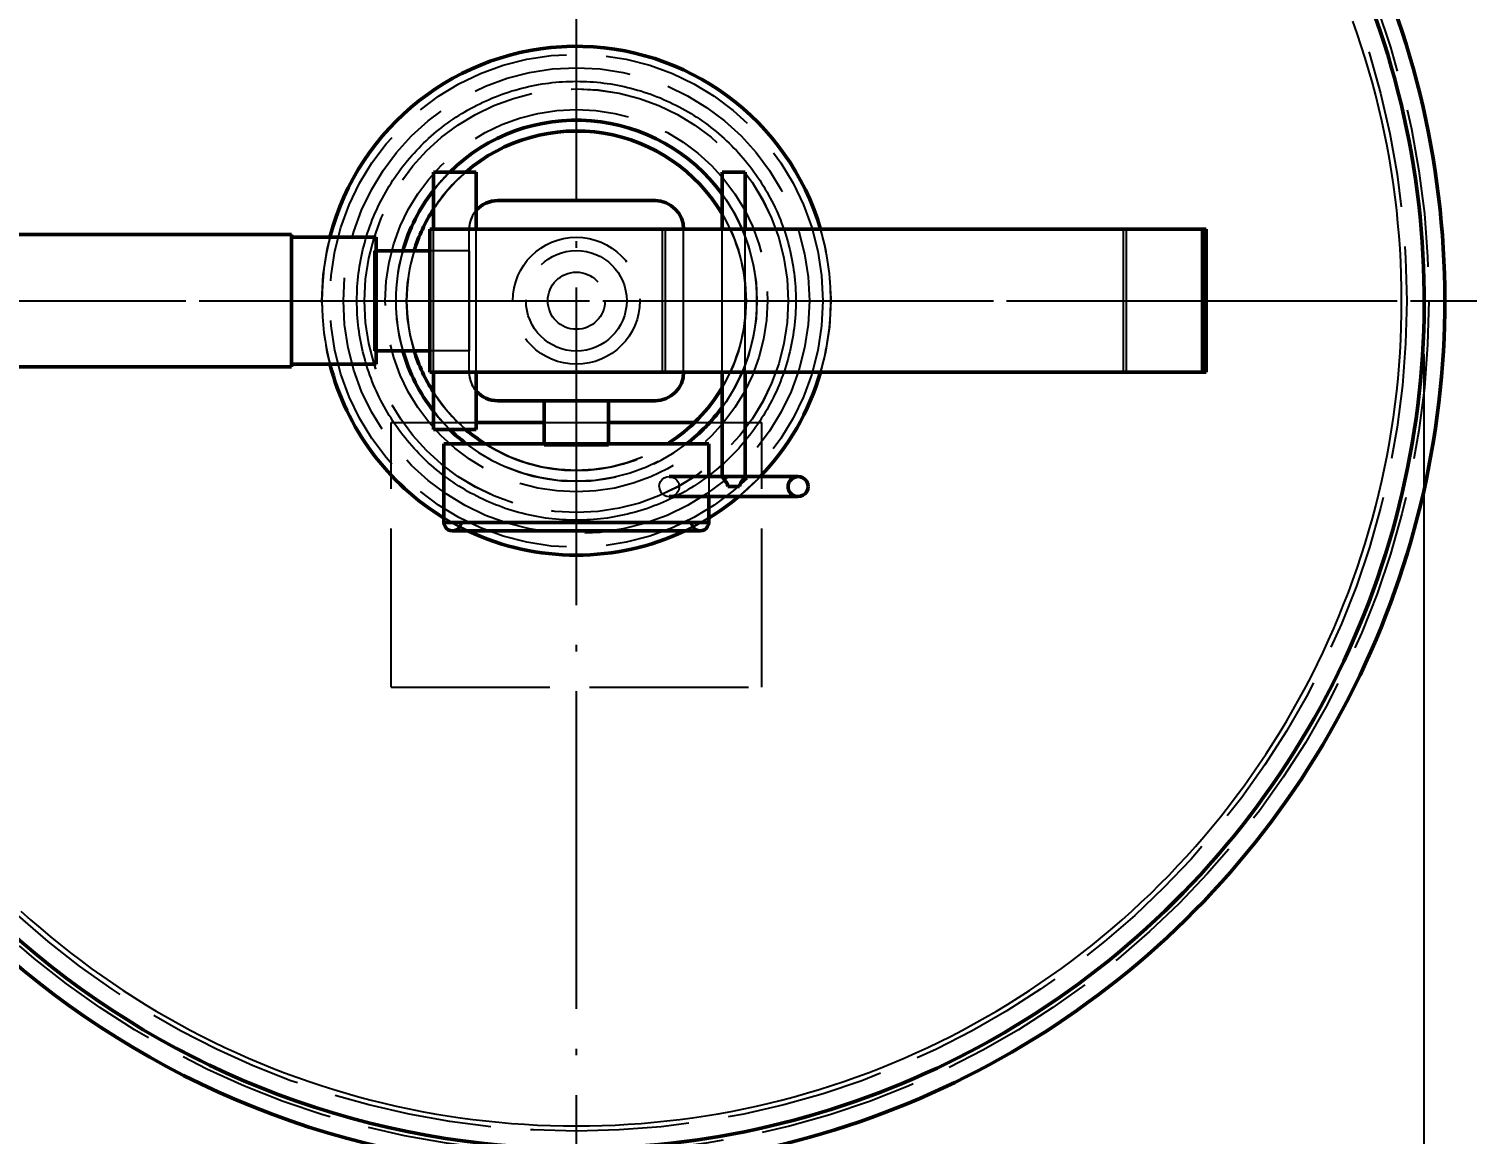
# Model space of a CAD drawing. Header units: millimetres. Extents: x 0 to 594, y 0 to 420.
# Drawn here: x 76.96 to 104.12, y 180.96 to 201.84 of the extents above; entities that cross this region are included whole.
import ezdxf

# ---------------------------------------------------------------- set-up
doc = ezdxf.new("R2010")
doc.units = ezdxf.units.MM
doc.linetypes.add('ISO02-TRAZOS', pattern=[3.75, 3, -0.75])
doc.linetypes.add('ISO04-TRAZO-PUNTO', pattern=[7.625, 6, -0.75, 0.125, -0.75])
for name, color, linetype, lineweight in [('01-VISIBLE', 7, 'CONTINUOUS', 50), ('02-OCULTA', 4, 'ISO02-TRAZOS', 25), ('03-EJE', 1, 'ISO04-TRAZO-PUNTO', 25), ('04-COTA', 3, 'CONTINUOUS', 25)]:
    doc.layers.add(name, color=color, linetype=linetype, lineweight=lineweight)
doc.styles.add('ISO3098', font='isocpeur.ttf')
doc.dimstyles.new('FLAMA-ISO', dxfattribs={"dimtxt": 3.5, "dimasz": 3, "dimexe": 2, "dimexo": 1, "dimgap": 1, "dimtad": 1, "dimdec": 1, "dimtxsty": 'ISO3098', "dimcen": 2.5, "dimclrd": 3, "dimclre": 3, "dimclrt": 3, "dimazin": 3, "dimtfac": 1, "dimtmove": 0, "dimatfit": 3, "dimlwd": 25, "dimlwe": 25})

msp = doc.modelspace()

# ---------------------------------------------------------------- linework, layer by layer
at = {"layer": '01-VISIBLE'}
for p, q in [((84.6, 198.05), (84.6, 199.13)), ((85.41, 198.05), (85.41, 199.13)), ((90.054, 198.05), (90.054, 199.13)), ((90.486, 198.05), (90.486, 199.13)), ((85.815, 198.59), (88.785, 198.59)), ((84.534, 195.35), (84.534, 198.05)), ((84.534, 198.05), (99.125, 198.05)), ((99.125, 195.35), (99.125, 198.05)), ((99.19, 198.05), (99.125, 198.05)), ((99.19, 195.35), (99.19, 198.05)), ((81.92, 197.95), (74.3, 197.95)), ((83.52, 197.9), (81.92, 197.9)), ((84.534, 197.645), (83.52, 197.645)), ((84.534, 195.755), (83.52, 195.755)), ((81.92, 195.45), (74.3, 195.45)), ((83.52, 195.5), (81.92, 195.5)), ((84.534, 195.35), (99.125, 195.35)), ((84.6, 194.27), (84.6, 195.35)), ((85.41, 194.27), (85.41, 195.35)), ((90.054, 193.378), (90.054, 195.35)), ((90.486, 193.378), (90.486, 195.35)), ((99.19, 195.35), (99.125, 195.35)), ((85.815, 194.81), (88.785, 194.81)), ((86.692, 194.81), (86.692, 194)), ((87.907, 194.81), (87.907, 194)), ((85.41, 194.4), (86.692, 194.4)), ((87.907, 194.4), (89.532, 194.4)), ((84.8, 194), (84.8, 192.515)), ((89.8, 194), (89.8, 193.379)), ((89.8, 193.001), (89.8, 192.515))]:
    msp.add_line(p, q, dxfattribs=at)
for points in [[(84.6, 199.13), (84.651, 199.13), (84.701, 199.13), (84.752, 199.13), (84.802, 199.13), (84.853, 199.13), (84.904, 199.13), (84.954, 199.13), (85.005, 199.13)], [(85.005, 199.13), (85.056, 199.13), (85.106, 199.13), (85.157, 199.13), (85.207, 199.13), (85.258, 199.13), (85.309, 199.13), (85.359, 199.13), (85.41, 199.13)], [(90.054, 199.13), (90.09, 199.13), (90.126, 199.13), (90.162, 199.13), (90.198, 199.13), (90.234, 199.13), (90.27, 199.13)], [(90.27, 199.13), (90.306, 199.13), (90.342, 199.13), (90.378, 199.13), (90.414, 199.13), (90.45, 199.13), (90.486, 199.13)], [(81.92, 195.45), (81.92, 195.5), (81.92, 195.55), (81.92, 195.6), (81.92, 195.65), (81.92, 195.7), (81.92, 195.75), (81.92, 195.8), (81.92, 195.85), (81.92, 195.9), (81.92, 195.95), (81.92, 196), (81.92, 196.05), (81.92, 196.1), (81.92, 196.15), (81.92, 196.2), (81.92, 196.25), (81.92, 196.3), (81.92, 196.35), (81.92, 196.4), (81.92, 196.45), (81.92, 196.5), (81.92, 196.55), (81.92, 196.6), (81.92, 196.65), (81.92, 196.7), (81.92, 196.75), (81.92, 196.8), (81.92, 196.85), (81.92, 196.9), (81.92, 196.95), (81.92, 197), (81.92, 197.05), (81.92, 197.1), (81.92, 197.15), (81.92, 197.2), (81.92, 197.25), (81.92, 197.3), (81.92, 197.35), (81.92, 197.4), (81.92, 197.45), (81.92, 197.5), (81.92, 197.55), (81.92, 197.6), (81.92, 197.65), (81.92, 197.7), (81.92, 197.75), (81.92, 197.8), (81.92, 197.85), (81.92, 197.9), (81.92, 197.95)], [(83.52, 195.5), (83.52, 195.55), (83.52, 195.6), (83.52, 195.65), (83.52, 195.7), (83.52, 195.75), (83.52, 195.8), (83.52, 195.85), (83.52, 195.9), (83.52, 195.95), (83.52, 196), (83.52, 196.05), (83.52, 196.1), (83.52, 196.15), (83.52, 196.2), (83.52, 196.25), (83.52, 196.3), (83.52, 196.35), (83.52, 196.4), (83.52, 196.45), (83.52, 196.5), (83.52, 196.55), (83.52, 196.6), (83.52, 196.65), (83.52, 196.7), (83.52, 196.75), (83.52, 196.8), (83.52, 196.85), (83.52, 196.9), (83.52, 196.95), (83.52, 197), (83.52, 197.05), (83.52, 197.1), (83.52, 197.15), (83.52, 197.2), (83.52, 197.25), (83.52, 197.3), (83.52, 197.35), (83.52, 197.4), (83.52, 197.45), (83.52, 197.5), (83.52, 197.55), (83.52, 197.6), (83.52, 197.65), (83.52, 197.7), (83.52, 197.75), (83.52, 197.8), (83.52, 197.85), (83.52, 197.9)], [(84.6, 194.27), (84.651, 194.27), (84.701, 194.27), (84.752, 194.27), (84.802, 194.27), (84.853, 194.27), (84.904, 194.27), (84.954, 194.27), (85.005, 194.27)], [(85.005, 194.27), (85.056, 194.27), (85.106, 194.27), (85.157, 194.27), (85.207, 194.27), (85.258, 194.27), (85.309, 194.27), (85.359, 194.27), (85.41, 194.27)], [(89.8, 194), (89.75, 194), (89.7, 194), (89.65, 194), (89.6, 194), (89.55, 194), (89.5, 194), (89.45, 194), (89.4, 194), (89.35, 194), (89.3, 194), (89.25, 194), (89.2, 194), (89.15, 194), (89.1, 194), (89.05, 194), (89, 194), (88.95, 194), (88.9, 194), (88.85, 194), (88.8, 194), (88.75, 194), (88.7, 194), (88.65, 194), (88.6, 194), (88.55, 194), (88.5, 194), (88.45, 194), (88.4, 194), (88.35, 194), (88.3, 194), (88.25, 194), (88.2, 194), (88.15, 194), (88.1, 194), (88.05, 194), (88, 194), (87.95, 194), (87.9, 194), (87.85, 194), (87.8, 194), (87.75, 194), (87.7, 194), (87.65, 194), (87.6, 194), (87.55, 194), (87.5, 194), (87.45, 194), (87.4, 194), (87.35, 194), (87.3, 194), (87.25, 194), (87.2, 194), (87.15, 194), (87.1, 194), (87.05, 194), (87, 194), (86.95, 194), (86.9, 194), (86.85, 194), (86.8, 194), (86.75, 194), (86.7, 194), (86.65, 194), (86.6, 194), (86.55, 194), (86.5, 194), (86.45, 194), (86.4, 194), (86.35, 194), (86.3, 194), (86.25, 194), (86.2, 194), (86.15, 194), (86.1, 194), (86.05, 194), (86, 194), (85.95, 194), (85.9, 194), (85.85, 194), (85.8, 194), (85.75, 194), (85.7, 194), (85.65, 194), (85.6, 194), (85.55, 194), (85.5, 194), (85.45, 194), (85.4, 194), (85.35, 194), (85.3, 194), (85.25, 194), (85.2, 194), (85.15, 194), (85.1, 194), (85.05, 194), (85, 194), (84.95, 194), (84.9, 194), (84.85, 194), (84.8, 194)], [(90.054, 193.379), (90.001, 193.379), (89.949, 193.379), (89.896, 193.379), (89.844, 193.379), (89.791, 193.379), (89.739, 193.379), (89.686, 193.379), (89.633, 193.379), (89.581, 193.379), (89.528, 193.379), (89.476, 193.379), (89.423, 193.379), (89.37, 193.379), (89.318, 193.379), (89.265, 193.379), (89.213, 193.379), (89.16, 193.379), (89.108, 193.379), (89.055, 193.379)], [(91.485, 193.379), (91.434, 193.379), (91.383, 193.379), (91.332, 193.379), (91.281, 193.379), (91.23, 193.379), (91.179, 193.379), (91.128, 193.379), (91.077, 193.379), (91.025, 193.379), (90.974, 193.379), (90.923, 193.379), (90.872, 193.379), (90.821, 193.379), (90.77, 193.379), (90.719, 193.379), (90.668, 193.379), (90.617, 193.379), (90.566, 193.379), (90.515, 193.379), (90.464, 193.379), (90.413, 193.379), (90.362, 193.379), (90.311, 193.379), (90.26, 193.379), (90.208, 193.379), (90.157, 193.379), (90.106, 193.379), (90.055, 193.379), (90.004, 193.379), (89.953, 193.379), (89.902, 193.379), (89.851, 193.379), (89.8, 193.379)], [(90.054, 193.378), (90.054, 193.378), (90.054, 193.379), (90.054, 193.379), (90.054, 193.379), (90.055, 193.379), (90.055, 193.379)], [(90.158, 193.19), (90.151, 193.226), (90.136, 193.259), (90.117, 193.289), (90.095, 193.319), (90.073, 193.348), (90.054, 193.378)], [(90.158, 193.19), (90.176, 193.19), (90.195, 193.19), (90.214, 193.19), (90.233, 193.19), (90.251, 193.19), (90.27, 193.19)], [(90.27, 193.19), (90.289, 193.19), (90.307, 193.19), (90.326, 193.19), (90.345, 193.19), (90.364, 193.19), (90.382, 193.19)], [(90.382, 193.19), (90.389, 193.226), (90.404, 193.259), (90.423, 193.289), (90.445, 193.319), (90.467, 193.348), (90.486, 193.378)], [(90.486, 193.378), (90.486, 193.378), (90.486, 193.379), (90.486, 193.379), (90.486, 193.379), (90.485, 193.379), (90.485, 193.379)], [(90.486, 193.379), (90.539, 193.379), (90.591, 193.379), (90.644, 193.379), (90.696, 193.379), (90.749, 193.379), (90.801, 193.379), (90.854, 193.379), (90.907, 193.379), (90.959, 193.379), (91.012, 193.379), (91.064, 193.379), (91.117, 193.379), (91.17, 193.379), (91.222, 193.379), (91.275, 193.379), (91.327, 193.379), (91.38, 193.379), (91.432, 193.379), (91.485, 193.379)], [(91.485, 193.001), (91.432, 193.009), (91.383, 193.031), (91.342, 193.066), (91.313, 193.111), (91.298, 193.163), (91.298, 193.217), (91.313, 193.269), (91.342, 193.314), (91.383, 193.349), (91.432, 193.371), (91.485, 193.379)], [(91.674, 193.19), (91.668, 193.239), (91.649, 193.284), (91.619, 193.324), (91.579, 193.354), (91.534, 193.373), (91.485, 193.379)], [(91.485, 193.001), (91.534, 193.007), (91.579, 193.026), (91.619, 193.056), (91.649, 193.095), (91.668, 193.141), (91.674, 193.19)], [(90.27, 193.001), (90.219, 193.001), (90.169, 193.001), (90.118, 193.001), (90.067, 193.001), (90.017, 193.001), (89.966, 193.001), (89.916, 193.001), (89.865, 193.001), (89.814, 193.001), (89.764, 193.001), (89.713, 193.001), (89.662, 193.001), (89.612, 193.001), (89.561, 193.001), (89.511, 193.001), (89.46, 193.001), (89.409, 193.001), (89.359, 193.001), (89.308, 193.001), (89.257, 193.001), (89.207, 193.001), (89.156, 193.001), (89.106, 193.001), (89.055, 193.001)], [(90.27, 193.001), (90.321, 193.001), (90.371, 193.001), (90.422, 193.001), (90.472, 193.001), (90.523, 193.001), (90.574, 193.001), (90.624, 193.001), (90.675, 193.001), (90.726, 193.001), (90.776, 193.001), (90.827, 193.001), (90.877, 193.001), (90.928, 193.001), (90.979, 193.001), (91.029, 193.001), (91.08, 193.001), (91.131, 193.001), (91.181, 193.001), (91.232, 193.001), (91.282, 193.001), (91.333, 193.001), (91.384, 193.001), (91.434, 193.001), (91.485, 193.001)], [(87.3, 192.515), (87.25, 192.515), (87.2, 192.515), (87.15, 192.515), (87.1, 192.515), (87.05, 192.515), (87, 192.515), (86.95, 192.515), (86.9, 192.515), (86.85, 192.515), (86.8, 192.515), (86.75, 192.515), (86.7, 192.515), (86.65, 192.515), (86.6, 192.515), (86.55, 192.515), (86.5, 192.515), (86.45, 192.515), (86.4, 192.515), (86.35, 192.515), (86.3, 192.515), (86.25, 192.515), (86.2, 192.515), (86.15, 192.515), (86.1, 192.515), (86.05, 192.515), (86, 192.515), (85.95, 192.515), (85.9, 192.515), (85.85, 192.515), (85.8, 192.515), (85.75, 192.515), (85.7, 192.515), (85.65, 192.515), (85.6, 192.515), (85.55, 192.515), (85.5, 192.515), (85.45, 192.515), (85.4, 192.515), (85.35, 192.515), (85.3, 192.515), (85.25, 192.515), (85.2, 192.515), (85.15, 192.515), (85.1, 192.515), (85.05, 192.515), (85, 192.515), (84.95, 192.515), (84.9, 192.515), (84.85, 192.515), (84.8, 192.515)], [(84.8, 192.515), (84.806, 192.473), (84.822, 192.434), (84.847, 192.4), (84.881, 192.375), (84.92, 192.359), (84.962, 192.353)], [(85.124, 192.515), (85.118, 192.473), (85.102, 192.434), (85.077, 192.4), (85.043, 192.375), (85.004, 192.359), (84.962, 192.353)], [(87.3, 192.353), (87.249, 192.353), (87.198, 192.353), (87.148, 192.353), (87.097, 192.353), (87.046, 192.353), (86.995, 192.353), (86.944, 192.353), (86.893, 192.353), (86.843, 192.353), (86.792, 192.353), (86.741, 192.353), (86.69, 192.353), (86.639, 192.353), (86.588, 192.353), (86.538, 192.353), (86.487, 192.353), (86.436, 192.353), (86.385, 192.353), (86.334, 192.353), (86.283, 192.353), (86.233, 192.353), (86.182, 192.353), (86.131, 192.353), (86.08, 192.353), (86.029, 192.353), (85.979, 192.353), (85.928, 192.353), (85.877, 192.353), (85.826, 192.353), (85.775, 192.353), (85.724, 192.353), (85.674, 192.353), (85.623, 192.353), (85.572, 192.353), (85.521, 192.353), (85.47, 192.353), (85.419, 192.353), (85.369, 192.353), (85.318, 192.353), (85.267, 192.353), (85.216, 192.353), (85.165, 192.353), (85.114, 192.353), (85.064, 192.353), (85.013, 192.353), (84.962, 192.353)], [(84.962, 192.353), (84.962, 192.353), (84.962, 192.353), (84.962, 192.353), (84.962, 192.353), (84.962, 192.353), (84.962, 192.353)], [(89.8, 192.515), (89.75, 192.515), (89.7, 192.515), (89.65, 192.515), (89.6, 192.515), (89.55, 192.515), (89.5, 192.515), (89.45, 192.515), (89.4, 192.515), (89.35, 192.515), (89.3, 192.515), (89.25, 192.515), (89.2, 192.515), (89.15, 192.515), (89.1, 192.515), (89.05, 192.515), (89, 192.515), (88.95, 192.515), (88.9, 192.515), (88.85, 192.515), (88.8, 192.515), (88.75, 192.515), (88.7, 192.515), (88.65, 192.515), (88.6, 192.515), (88.55, 192.515), (88.5, 192.515), (88.45, 192.515), (88.4, 192.515), (88.35, 192.515), (88.3, 192.515), (88.25, 192.515), (88.2, 192.515), (88.15, 192.515), (88.1, 192.515), (88.05, 192.515), (88, 192.515), (87.95, 192.515), (87.9, 192.515), (87.85, 192.515), (87.8, 192.515), (87.75, 192.515), (87.7, 192.515), (87.65, 192.515), (87.6, 192.515), (87.55, 192.515), (87.5, 192.515), (87.45, 192.515), (87.4, 192.515), (87.35, 192.515), (87.3, 192.515)], [(87.3, 192.353), (87.351, 192.353), (87.402, 192.353), (87.452, 192.353), (87.503, 192.353), (87.554, 192.353), (87.605, 192.353), (87.656, 192.353), (87.707, 192.353), (87.757, 192.353), (87.808, 192.353), (87.859, 192.353), (87.91, 192.353), (87.961, 192.353), (88.012, 192.353), (88.062, 192.353), (88.113, 192.353), (88.164, 192.353), (88.215, 192.353), (88.266, 192.353), (88.317, 192.353), (88.367, 192.353), (88.418, 192.353), (88.469, 192.353), (88.52, 192.353), (88.571, 192.353), (88.621, 192.353), (88.672, 192.353), (88.723, 192.353), (88.774, 192.353), (88.825, 192.353), (88.876, 192.353), (88.926, 192.353), (88.977, 192.353), (89.028, 192.353), (89.079, 192.353), (89.13, 192.353), (89.181, 192.353), (89.231, 192.353), (89.282, 192.353), (89.333, 192.353), (89.384, 192.353), (89.435, 192.353), (89.486, 192.353), (89.536, 192.353), (89.587, 192.353), (89.638, 192.353)], [(89.476, 192.515), (89.482, 192.473), (89.498, 192.434), (89.523, 192.4), (89.557, 192.375), (89.596, 192.359), (89.638, 192.353)], [(89.8, 192.515), (89.794, 192.473), (89.778, 192.434), (89.753, 192.4), (89.719, 192.375), (89.68, 192.359), (89.638, 192.353)]]:
    msp.add_lwpolyline(points, dxfattribs=at)
for centre, radius, start, end in [((87.3, 196.7), 16.4, -86.5042, 23.2623), ((87.3, 196.7), 16.4, -86.5042, 23.2623), ((87.3, 196.7), 16.01, -86.4189, 23.8637), ((87.3, 196.7), 4.805, 16.3173, 165.5379), ((87.3, 196.7), 3.41, 36.1355, 134.5523), ((87.3, 196.7), 3.205, 30.7639, 130.6951), ((87.3, 196.7), 3.41, 142.353, 163.9112), ((85.815, 198.05), 0.54, 90, 138.5904), ((88.785, 198.05), 0.54, 0, 90), ((87.3, 196.7), 3.205, 147.398, 162.8513), ((87.3, 196.7), 3.41, -163.9112, -142.353), ((87.3, 196.7), 3.205, -162.8513, -147.398), ((87.3, 196.7), 16.4, -175.6287, -93.4958), ((87.3, 196.7), 16.4, -175.6287, -93.4958), ((87.3, 196.7), 16.01, -175.522, -93.5811), ((87.3, 196.7), 4.805, -165.5379, -121.3518), ((88.785, 195.35), 0.54, -90, 0), ((87.3, 196.7), 4.805, -43.7216, -16.3173), ((87.3, 196.7), 3.205, -57.398, -30.7639), ((85.815, 195.35), 0.54, -138.5904, -90), ((87.3, 196.7), 3.41, -52.353, -36.1355), ((87.3, 196.7), 3.41, -134.5523, -127.647), ((87.3, 196.7), 3.205, -130.6951, -122.602), ((87.3, 196.7), 4.805, -58.6482, -50.338), ((87.3, 196.7), 4.805, -115.2194, -64.7806)]:
    msp.add_arc(centre, radius, start, end, dxfattribs=at)
at = {"layer": '02-OCULTA'}
for p, q in [((85.815, 198.59), (88.785, 198.59)), ((84.6, 198.05), (84.534, 198.05)), ((84.6, 195.35), (84.6, 198.05)), ((84.6, 198.05), (99.19, 198.05)), ((84.6, 195.35), (84.6, 198.05)), ((85.275, 195.35), (85.275, 198.05)), ((85.275, 195.35), (85.275, 198.05)), ((85.41, 195.35), (85.41, 198.05)), ((88.927, 198.05), (88.984, 198.05)), ((88.927, 195.35), (88.927, 198.05)), ((88.927, 198.05), (97.634, 198.05)), ((88.984, 195.35), (88.984, 198.05)), ((88.984, 198.05), (97.691, 198.05)), ((89.325, 195.35), (89.325, 198.05)), ((89.325, 195.35), (89.325, 198.05)), ((90.054, 195.35), (90.054, 198.05)), ((90.486, 195.35), (90.486, 198.05)), ((97.634, 198.05), (97.691, 198.05)), ((97.634, 195.35), (97.634, 198.05)), ((97.691, 195.35), (97.691, 198.05)), ((83.52, 197.645), (83.485, 197.645)), ((85.275, 197.645), (84.534, 197.645)), ((83.52, 195.755), (83.485, 195.755)), ((85.275, 195.755), (84.534, 195.755)), ((84.6, 195.35), (84.534, 195.35)), ((84.6, 195.35), (99.19, 195.35)), ((88.927, 195.35), (88.984, 195.35)), ((88.927, 195.35), (97.634, 195.35)), ((88.984, 195.35), (97.691, 195.35)), ((97.634, 195.35), (97.691, 195.35)), ((85.815, 194.81), (88.785, 194.81)), ((83.8, 189.4), (83.8, 194.4)), ((83.8, 189.4), (83.8, 194.4)), ((83.8, 194.4), (90.8, 194.4)), ((83.8, 194.4), (85.41, 194.4)), ((86.692, 194.4), (87.907, 194.4)), ((89.532, 194.4), (90.8, 194.4)), ((90.8, 189.4), (90.8, 194.4)), ((90.8, 189.4), (90.8, 194.4)), ((86.692, 194), (86.692, 193.965)), ((87.907, 194), (87.907, 193.965)), ((89.8, 193.379), (89.8, 193.001)), ((83.8, 189.4), (90.8, 189.4)), ((83.8, 189.4), (90.8, 189.4))]:
    msp.add_line(p, q, dxfattribs=at)
for points in [[(102.884, 196.7), (102.882, 196.945), (102.877, 197.19), (102.867, 197.434), (102.854, 197.679), (102.837, 197.923), (102.815, 198.167), (102.79, 198.41), (102.762, 198.653), (102.729, 198.896), (102.693, 199.138), (102.652, 199.379), (102.608, 199.62), (102.56, 199.86), (102.509, 200.099), (102.453, 200.338), (102.394, 200.575), (102.332, 200.812), (102.265, 201.048), (102.195, 201.282), (102.121, 201.516), (102.043, 201.748), (101.962, 201.979)], [(102.884, 196.7), (102.882, 196.945), (102.877, 197.19), (102.867, 197.434), (102.854, 197.679), (102.837, 197.923), (102.815, 198.167), (102.79, 198.41), (102.762, 198.653), (102.729, 198.896), (102.693, 199.138), (102.652, 199.379), (102.608, 199.62), (102.56, 199.86), (102.509, 200.099), (102.453, 200.338), (102.394, 200.575), (102.332, 200.812), (102.265, 201.048), (102.195, 201.282), (102.121, 201.516), (102.043, 201.748), (101.962, 201.979)], [(91.444, 196.7), (91.443, 196.635), (91.442, 196.57), (91.439, 196.505), (91.436, 196.44), (91.431, 196.375), (91.426, 196.31), (91.419, 196.245), (91.411, 196.181), (91.403, 196.116), (91.393, 196.052), (91.382, 195.988), (91.371, 195.923), (91.358, 195.86), (91.344, 195.796), (91.329, 195.733), (91.314, 195.669), (91.297, 195.607), (91.279, 195.544), (91.261, 195.481), (91.241, 195.419), (91.221, 195.358), (91.199, 195.296), (91.176, 195.235), (91.153, 195.174), (91.129, 195.114), (91.103, 195.054), (91.077, 194.995), (91.05, 194.936), (91.021, 194.877), (90.992, 194.819), (90.962, 194.761), (90.931, 194.704), (90.9, 194.647), (90.867, 194.591), (90.833, 194.535), (90.799, 194.48), (90.764, 194.425), (90.727, 194.371), (90.69, 194.317), (90.653, 194.264), (90.614, 194.212), (90.574, 194.16), (90.534, 194.109), (90.493, 194.059), (90.451, 194.009), (90.408, 193.96), (90.365, 193.911), (90.321, 193.863), (90.276, 193.816), (90.23, 193.77), (90.184, 193.724), (90.137, 193.679), (90.089, 193.635), (90.04, 193.592), (89.991, 193.549), (89.941, 193.507), (89.891, 193.466), (89.84, 193.426), (89.788, 193.386), (89.736, 193.347), (89.683, 193.31), (89.629, 193.273), (89.575, 193.236), (89.52, 193.201), (89.465, 193.167), (89.409, 193.133), (89.353, 193.1), (89.296, 193.069), (89.239, 193.038), (89.181, 193.008), (89.123, 192.979), (89.064, 192.95), (89.005, 192.923), (88.946, 192.897), (88.886, 192.871), (88.826, 192.847), (88.765, 192.824), (88.704, 192.801), (88.642, 192.779), (88.581, 192.759), (88.519, 192.739), (88.456, 192.721), (88.393, 192.703), (88.331, 192.686), (88.267, 192.67), (88.204, 192.656), (88.14, 192.642), (88.077, 192.629), (88.012, 192.618), (87.948, 192.607), (87.884, 192.597), (87.819, 192.589), (87.755, 192.581), (87.69, 192.574), (87.625, 192.569), (87.56, 192.564), (87.495, 192.561), (87.43, 192.558), (87.365, 192.557), (87.3, 192.556), (87.235, 192.557), (87.17, 192.558), (87.105, 192.561), (87.04, 192.564), (86.975, 192.569), (86.91, 192.574), (86.845, 192.581), (86.781, 192.589), (86.716, 192.597), (86.652, 192.607), (86.588, 192.618), (86.523, 192.629), (86.46, 192.642), (86.396, 192.656), (86.333, 192.67), (86.269, 192.686), (86.207, 192.703), (86.144, 192.721), (86.081, 192.739), (86.019, 192.759), (85.958, 192.779), (85.896, 192.801), (85.835, 192.824), (85.774, 192.847), (85.714, 192.871), (85.654, 192.897), (85.595, 192.923), (85.536, 192.95), (85.477, 192.979), (85.419, 193.008), (85.361, 193.038), (85.304, 193.069), (85.247, 193.1), (85.191, 193.133), (85.135, 193.167), (85.08, 193.201), (85.025, 193.236), (84.971, 193.273), (84.917, 193.31), (84.864, 193.347), (84.812, 193.386), (84.76, 193.426), (84.709, 193.466), (84.659, 193.507), (84.609, 193.549), (84.56, 193.592), (84.511, 193.635), (84.463, 193.679), (84.416, 193.724), (84.37, 193.77), (84.324, 193.816), (84.279, 193.863), (84.235, 193.911), (84.192, 193.96), (84.149, 194.009), (84.107, 194.059), (84.066, 194.109), (84.026, 194.16), (83.986, 194.212), (83.947, 194.264), (83.91, 194.317), (83.873, 194.371), (83.836, 194.425), (83.801, 194.48), (83.767, 194.535), (83.733, 194.591), (83.7, 194.647), (83.669, 194.704), (83.638, 194.761), (83.608, 194.819), (83.579, 194.877), (83.55, 194.936), (83.523, 194.995), (83.497, 195.054), (83.471, 195.114), (83.447, 195.174), (83.424, 195.235), (83.401, 195.296), (83.379, 195.358), (83.359, 195.419), (83.339, 195.481), (83.321, 195.544), (83.303, 195.607), (83.286, 195.669), (83.27, 195.733), (83.256, 195.796), (83.242, 195.86), (83.229, 195.923), (83.218, 195.988), (83.207, 196.052), (83.197, 196.116), (83.189, 196.181), (83.181, 196.245), (83.174, 196.31), (83.169, 196.375), (83.164, 196.44), (83.161, 196.505), (83.158, 196.57), (83.156, 196.635), (83.156, 196.7), (83.156, 196.765), (83.158, 196.83), (83.161, 196.895), (83.164, 196.96), (83.169, 197.025), (83.174, 197.09), (83.181, 197.155), (83.189, 197.219), (83.197, 197.284), (83.207, 197.348), (83.218, 197.412), (83.229, 197.477), (83.242, 197.54), (83.256, 197.604), (83.27, 197.667), (83.286, 197.731), (83.303, 197.793), (83.321, 197.856), (83.339, 197.918), (83.359, 197.981), (83.379, 198.042), (83.401, 198.104), (83.424, 198.165), (83.447, 198.226), (83.471, 198.286), (83.497, 198.346), (83.523, 198.405), (83.55, 198.464), (83.579, 198.523), (83.608, 198.581), (83.638, 198.639), (83.669, 198.696), (83.7, 198.753), (83.733, 198.809), (83.767, 198.865), (83.801, 198.92), (83.836, 198.975), (83.873, 199.029), (83.91, 199.083), (83.947, 199.136), (83.986, 199.188), (84.026, 199.24), (84.066, 199.291), (84.107, 199.341), (84.149, 199.391), (84.192, 199.44), (84.235, 199.489), (84.279, 199.537), (84.324, 199.584), (84.37, 199.63), (84.416, 199.676), (84.463, 199.721), (84.511, 199.765), (84.56, 199.808), (84.609, 199.851), (84.659, 199.893), (84.709, 199.934), (84.76, 199.974), (84.812, 200.014), (84.864, 200.053), (84.917, 200.09), (84.971, 200.127), (85.025, 200.164), (85.08, 200.199), (85.135, 200.233), (85.191, 200.267), (85.247, 200.3), (85.304, 200.331), (85.361, 200.362), (85.419, 200.392), (85.477, 200.421), (85.536, 200.45), (85.595, 200.477), (85.654, 200.503), (85.714, 200.529), (85.774, 200.553), (85.835, 200.576), (85.896, 200.599), (85.958, 200.621), (86.019, 200.641), (86.081, 200.661), (86.144, 200.679), (86.207, 200.697), (86.269, 200.714), (86.333, 200.729), (86.396, 200.744), (86.46, 200.758), (86.523, 200.771), (86.588, 200.782), (86.652, 200.793), (86.716, 200.803), (86.781, 200.811), (86.845, 200.819), (86.91, 200.826), (86.975, 200.831), (87.04, 200.836), (87.105, 200.839), (87.17, 200.842), (87.235, 200.843), (87.3, 200.844), (87.365, 200.843), (87.43, 200.842), (87.495, 200.839), (87.56, 200.836), (87.625, 200.831), (87.69, 200.826), (87.755, 200.819), (87.819, 200.811), (87.884, 200.803), (87.948, 200.793), (88.012, 200.782), (88.077, 200.771), (88.14, 200.758), (88.204, 200.744), (88.267, 200.729), (88.331, 200.714), (88.393, 200.697), (88.456, 200.679), (88.519, 200.661), (88.581, 200.641), (88.642, 200.621), (88.704, 200.599), (88.765, 200.576), (88.826, 200.553), (88.886, 200.529), (88.946, 200.503), (89.005, 200.477), (89.064, 200.45), (89.123, 200.421), (89.181, 200.392), (89.239, 200.362), (89.296, 200.331), (89.353, 200.3), (89.409, 200.267), (89.465, 200.233), (89.52, 200.199), (89.575, 200.164), (89.629, 200.127), (89.683, 200.09), (89.736, 200.053), (89.788, 200.014), (89.84, 199.974), (89.891, 199.934), (89.941, 199.893), (89.991, 199.851), (90.04, 199.808), (90.089, 199.765), (90.137, 199.721), (90.184, 199.676), (90.23, 199.63), (90.276, 199.584), (90.321, 199.537), (90.365, 199.489), (90.408, 199.44), (90.451, 199.391), (90.493, 199.341), (90.534, 199.291), (90.574, 199.24), (90.614, 199.188), (90.653, 199.136), (90.69, 199.083), (90.727, 199.029), (90.764, 198.975), (90.799, 198.92), (90.833, 198.865), (90.867, 198.809), (90.9, 198.753), (90.931, 198.696), (90.962, 198.639), (90.992, 198.581), (91.021, 198.523), (91.05, 198.464), (91.077, 198.405), (91.103, 198.346), (91.129, 198.286), (91.153, 198.226), (91.176, 198.165), (91.199, 198.104), (91.221, 198.042), (91.241, 197.981), (91.261, 197.918), (91.279, 197.856), (91.297, 197.793), (91.314, 197.731), (91.329, 197.667), (91.344, 197.604), (91.358, 197.54), (91.371, 197.477), (91.382, 197.412), (91.393, 197.348), (91.403, 197.284), (91.411, 197.219), (91.419, 197.155), (91.426, 197.09), (91.431, 197.025), (91.436, 196.96), (91.439, 196.895), (91.442, 196.83), (91.443, 196.765), (91.444, 196.7)], [(85.41, 199.13), (85.359, 199.13), (85.309, 199.13), (85.258, 199.13), (85.207, 199.13), (85.157, 199.13), (85.106, 199.13), (85.056, 199.13), (85.005, 199.13), (84.954, 199.13), (84.904, 199.13), (84.853, 199.13), (84.802, 199.13), (84.752, 199.13), (84.701, 199.13), (84.651, 199.13), (84.6, 199.13)], [(90.486, 199.13), (90.432, 199.13), (90.378, 199.13), (90.324, 199.13), (90.27, 199.13), (90.216, 199.13), (90.162, 199.13), (90.108, 199.13), (90.054, 199.13)], [(81.92, 197.95), (81.92, 197.9), (81.92, 197.85), (81.92, 197.8), (81.92, 197.75), (81.92, 197.7), (81.92, 197.65), (81.92, 197.6), (81.92, 197.55), (81.92, 197.5), (81.92, 197.45), (81.92, 197.4), (81.92, 197.35), (81.92, 197.3), (81.92, 197.25), (81.92, 197.2), (81.92, 197.15), (81.92, 197.1), (81.92, 197.05), (81.92, 197), (81.92, 196.95), (81.92, 196.9), (81.92, 196.85), (81.92, 196.8), (81.92, 196.75), (81.92, 196.7)], [(81.92, 195.5), (81.92, 195.55), (81.92, 195.6), (81.92, 195.65), (81.92, 195.7), (81.92, 195.75), (81.92, 195.8), (81.92, 195.85), (81.92, 195.9), (81.92, 195.95), (81.92, 196), (81.92, 196.05), (81.92, 196.1), (81.92, 196.15), (81.92, 196.2), (81.92, 196.25), (81.92, 196.3), (81.92, 196.35), (81.92, 196.4), (81.92, 196.45), (81.92, 196.5), (81.92, 196.55), (81.92, 196.6), (81.92, 196.65), (81.92, 196.7), (81.92, 196.75), (81.92, 196.8), (81.92, 196.85), (81.92, 196.9), (81.92, 196.95), (81.92, 197), (81.92, 197.05), (81.92, 197.1), (81.92, 197.15), (81.92, 197.2), (81.92, 197.25), (81.92, 197.3), (81.92, 197.35), (81.92, 197.4), (81.92, 197.45), (81.92, 197.5), (81.92, 197.55), (81.92, 197.6), (81.92, 197.65), (81.92, 197.7), (81.92, 197.75), (81.92, 197.8), (81.92, 197.85), (81.92, 197.9)], [(81.92, 197.9), (81.92, 197.848), (81.92, 197.796), (81.92, 197.743), (81.92, 197.691), (81.92, 197.639), (81.92, 197.587), (81.92, 197.535), (81.92, 197.483), (81.92, 197.43), (81.92, 197.378), (81.92, 197.326), (81.92, 197.274), (81.92, 197.222), (81.92, 197.17), (81.92, 197.117), (81.92, 197.065), (81.92, 197.013), (81.92, 196.961), (81.92, 196.909), (81.92, 196.857), (81.92, 196.804), (81.92, 196.752), (81.92, 196.7)], [(83.52, 197.9), (83.52, 197.848), (83.52, 197.796), (83.52, 197.743), (83.52, 197.691), (83.52, 197.639), (83.52, 197.587), (83.52, 197.535), (83.52, 197.483), (83.52, 197.43), (83.52, 197.378), (83.52, 197.326), (83.52, 197.274), (83.52, 197.222), (83.52, 197.17), (83.52, 197.117), (83.52, 197.065), (83.52, 197.013), (83.52, 196.961), (83.52, 196.909), (83.52, 196.857), (83.52, 196.804), (83.52, 196.752), (83.52, 196.7)], [(83.485, 195.755), (83.485, 195.806), (83.485, 195.857), (83.485, 195.908), (83.485, 195.959), (83.485, 196.01), (83.485, 196.061), (83.485, 196.113), (83.485, 196.164), (83.485, 196.215), (83.485, 196.266), (83.485, 196.317), (83.485, 196.368), (83.485, 196.419), (83.485, 196.47), (83.485, 196.521), (83.485, 196.572), (83.485, 196.623), (83.485, 196.674), (83.485, 196.726), (83.485, 196.777), (83.485, 196.828), (83.485, 196.879), (83.485, 196.93), (83.485, 196.981), (83.485, 197.032), (83.485, 197.083), (83.485, 197.134), (83.485, 197.185), (83.485, 197.236), (83.485, 197.287), (83.485, 197.339), (83.485, 197.39), (83.485, 197.441), (83.485, 197.492), (83.485, 197.543), (83.485, 197.594), (83.485, 197.645)], [(83.485, 197.645), (83.485, 197.592), (83.485, 197.54), (83.485, 197.487), (83.485, 197.435), (83.485, 197.382), (83.485, 197.33), (83.485, 197.277), (83.485, 197.225), (83.485, 197.172), (83.485, 197.12), (83.485, 197.067), (83.485, 197.015), (83.485, 196.962), (83.485, 196.91), (83.485, 196.857), (83.485, 196.805), (83.485, 196.752), (83.485, 196.7)], [(85.275, 195.755), (85.275, 195.806), (85.275, 195.857), (85.275, 195.908), (85.275, 195.959), (85.275, 196.01), (85.275, 196.061), (85.275, 196.113), (85.275, 196.164), (85.275, 196.215), (85.275, 196.266), (85.275, 196.317), (85.275, 196.368), (85.275, 196.419), (85.275, 196.47), (85.275, 196.521), (85.275, 196.572), (85.275, 196.623), (85.275, 196.674), (85.275, 196.726), (85.275, 196.777), (85.275, 196.828), (85.275, 196.879), (85.275, 196.93), (85.275, 196.981), (85.275, 197.032), (85.275, 197.083), (85.275, 197.134), (85.275, 197.185), (85.275, 197.236), (85.275, 197.287), (85.275, 197.339), (85.275, 197.39), (85.275, 197.441), (85.275, 197.492), (85.275, 197.543), (85.275, 197.594), (85.275, 197.645)], [(85.275, 197.645), (85.275, 197.592), (85.275, 197.54), (85.275, 197.487), (85.275, 197.435), (85.275, 197.382), (85.275, 197.33), (85.275, 197.277), (85.275, 197.225), (85.275, 197.172), (85.275, 197.12), (85.275, 197.067), (85.275, 197.015), (85.275, 196.962), (85.275, 196.91), (85.275, 196.857), (85.275, 196.805), (85.275, 196.752), (85.275, 196.7)], [(76.812, 185.173), (76.994, 185.01), (77.179, 184.85), (77.366, 184.692), (77.556, 184.538), (77.748, 184.386), (77.943, 184.238), (78.14, 184.092), (78.339, 183.95), (78.54, 183.811), (78.744, 183.675), (78.95, 183.542), (79.157, 183.412), (79.367, 183.286), (79.579, 183.163), (79.792, 183.044), (80.008, 182.927), (80.225, 182.815), (80.444, 182.705), (80.665, 182.599), (80.887, 182.497), (81.111, 182.398), (81.336, 182.302), (81.563, 182.21), (81.791, 182.122), (82.021, 182.037), (82.252, 181.956), (82.484, 181.879), (82.718, 181.805), (82.952, 181.735), (83.188, 181.668), (83.424, 181.606), (83.662, 181.547), (83.9, 181.491), (84.14, 181.44), (84.38, 181.392), (84.621, 181.348), (84.862, 181.308), (85.104, 181.272), (85.347, 181.239), (85.59, 181.21), (85.833, 181.185), (86.077, 181.164), (86.321, 181.147), (86.566, 181.134), (86.81, 181.124), (87.055, 181.118), (87.3, 181.116), (87.545, 181.118), (87.79, 181.124), (88.034, 181.134), (88.279, 181.147), (88.523, 181.164), (88.767, 181.185), (89.01, 181.21), (89.253, 181.239), (89.496, 181.272), (89.738, 181.308), (89.979, 181.348), (90.22, 181.392), (90.46, 181.44), (90.7, 181.491), (90.938, 181.547), (91.176, 181.606), (91.412, 181.668), (91.648, 181.735), (91.882, 181.805), (92.116, 181.879), (92.348, 181.956), (92.579, 182.037), (92.809, 182.122), (93.037, 182.21), (93.264, 182.302), (93.489, 182.398), (93.713, 182.497), (93.935, 182.599), (94.156, 182.705), (94.375, 182.814), (94.592, 182.927), (94.808, 183.044), (95.021, 183.163), (95.233, 183.286), (95.443, 183.412), (95.65, 183.542), (95.856, 183.675), (96.06, 183.811), (96.261, 183.95), (96.46, 184.092), (96.657, 184.237), (96.852, 184.386), (97.044, 184.538), (97.234, 184.692), (97.421, 184.85), (97.606, 185.01), (97.788, 185.173), (97.968, 185.34), (98.145, 185.508), (98.32, 185.68), (98.491, 185.855), (98.66, 186.032), (98.827, 186.212), (98.99, 186.394), (99.15, 186.579), (99.308, 186.766), (99.462, 186.956), (99.614, 187.148), (99.762, 187.343), (99.908, 187.54), (100.05, 187.739), (100.189, 187.941), (100.325, 188.144), (100.458, 188.35), (100.587, 188.557), (100.714, 188.767), (100.837, 188.979), (100.956, 189.192), (101.072, 189.408), (101.185, 189.625), (101.294, 189.844), (101.4, 190.065), (101.503, 190.287), (101.602, 190.511), (101.697, 190.736), (101.789, 190.963), (101.878, 191.192), (101.962, 191.421), (102.043, 191.652), (102.121, 191.884), (102.195, 192.118), (102.265, 192.352), (102.332, 192.588), (102.394, 192.825), (102.453, 193.062), (102.509, 193.301), (102.56, 193.54), (102.608, 193.78), (102.652, 194.021), (102.693, 194.262), (102.729, 194.504), (102.762, 194.747), (102.791, 194.99), (102.816, 195.233), (102.837, 195.477), (102.854, 195.721), (102.867, 195.966), (102.877, 196.21), (102.882, 196.455), (102.884, 196.7)], [(76.812, 185.173), (76.994, 185.01), (77.179, 184.85), (77.366, 184.692), (77.556, 184.538), (77.748, 184.386), (77.943, 184.238), (78.14, 184.092), (78.339, 183.95), (78.54, 183.811), (78.744, 183.675), (78.95, 183.542), (79.157, 183.412), (79.367, 183.286), (79.579, 183.163), (79.792, 183.044), (80.008, 182.927), (80.225, 182.815), (80.444, 182.705), (80.665, 182.599), (80.887, 182.497), (81.111, 182.398), (81.336, 182.302), (81.563, 182.21), (81.791, 182.122), (82.021, 182.037), (82.252, 181.956), (82.484, 181.879), (82.718, 181.805), (82.952, 181.735), (83.188, 181.668), (83.424, 181.606), (83.662, 181.547), (83.9, 181.491), (84.14, 181.44), (84.38, 181.392), (84.621, 181.348), (84.862, 181.308), (85.104, 181.272), (85.347, 181.239), (85.59, 181.21), (85.833, 181.185), (86.077, 181.164), (86.321, 181.147), (86.566, 181.134), (86.81, 181.124), (87.055, 181.118), (87.3, 181.116), (87.545, 181.118), (87.79, 181.124), (88.034, 181.134), (88.279, 181.147), (88.523, 181.164), (88.767, 181.185), (89.01, 181.21), (89.253, 181.239), (89.496, 181.272), (89.738, 181.308), (89.979, 181.348), (90.22, 181.392), (90.46, 181.44), (90.7, 181.491), (90.938, 181.547), (91.176, 181.606), (91.412, 181.668), (91.648, 181.735), (91.882, 181.805), (92.116, 181.879), (92.348, 181.956), (92.579, 182.037), (92.809, 182.122), (93.037, 182.21), (93.264, 182.302), (93.489, 182.398), (93.713, 182.497), (93.935, 182.599), (94.156, 182.705), (94.375, 182.814), (94.592, 182.927), (94.808, 183.044), (95.021, 183.163), (95.233, 183.286), (95.443, 183.412), (95.65, 183.542), (95.856, 183.675), (96.06, 183.811), (96.261, 183.95), (96.46, 184.092), (96.657, 184.237), (96.852, 184.386), (97.044, 184.538), (97.234, 184.692), (97.421, 184.85), (97.606, 185.01), (97.788, 185.173), (97.968, 185.34), (98.145, 185.508), (98.32, 185.68), (98.491, 185.855), (98.66, 186.032), (98.827, 186.212), (98.99, 186.394), (99.15, 186.579), (99.308, 186.766), (99.462, 186.956), (99.614, 187.148), (99.762, 187.343), (99.908, 187.54), (100.05, 187.739), (100.189, 187.941), (100.325, 188.144), (100.458, 188.35), (100.587, 188.557), (100.714, 188.767), (100.837, 188.979), (100.956, 189.192), (101.072, 189.408), (101.185, 189.625), (101.294, 189.844), (101.4, 190.065), (101.503, 190.287), (101.602, 190.511), (101.697, 190.736), (101.789, 190.963), (101.878, 191.192), (101.962, 191.421), (102.043, 191.652), (102.121, 191.884), (102.195, 192.118), (102.265, 192.352), (102.332, 192.588), (102.394, 192.825), (102.453, 193.062), (102.509, 193.301), (102.56, 193.54), (102.608, 193.78), (102.652, 194.021), (102.693, 194.262), (102.729, 194.504), (102.762, 194.747), (102.791, 194.99), (102.816, 195.233), (102.837, 195.477), (102.854, 195.721), (102.867, 195.966), (102.877, 196.21), (102.882, 196.455), (102.884, 196.7)], [(81.92, 196.7), (81.92, 196.65), (81.92, 196.6), (81.92, 196.55), (81.92, 196.5), (81.92, 196.45), (81.92, 196.4), (81.92, 196.35), (81.92, 196.3), (81.92, 196.25), (81.92, 196.2), (81.92, 196.15), (81.92, 196.1), (81.92, 196.05), (81.92, 196), (81.92, 195.95), (81.92, 195.9), (81.92, 195.85), (81.92, 195.8), (81.92, 195.75), (81.92, 195.7), (81.92, 195.65), (81.92, 195.6), (81.92, 195.55), (81.92, 195.5)], [(81.92, 196.7), (81.92, 196.65), (81.92, 196.6), (81.92, 196.55), (81.92, 196.5), (81.92, 196.45), (81.92, 196.4), (81.92, 196.35), (81.92, 196.3), (81.92, 196.25), (81.92, 196.2), (81.92, 196.15), (81.92, 196.1), (81.92, 196.05), (81.92, 196), (81.92, 195.95), (81.92, 195.9), (81.92, 195.85), (81.92, 195.8), (81.92, 195.75), (81.92, 195.7), (81.92, 195.65), (81.92, 195.6), (81.92, 195.55), (81.92, 195.5), (81.92, 195.45)], [(83.485, 196.7), (83.485, 196.647), (83.485, 196.595), (83.485, 196.542), (83.485, 196.49), (83.485, 196.437), (83.485, 196.385), (83.485, 196.332), (83.485, 196.28), (83.485, 196.227), (83.485, 196.175), (83.485, 196.122), (83.485, 196.07), (83.485, 196.017), (83.485, 195.965), (83.485, 195.912), (83.485, 195.86), (83.485, 195.807), (83.485, 195.755)], [(83.52, 196.7), (83.52, 196.65), (83.52, 196.6), (83.52, 196.55), (83.52, 196.5), (83.52, 196.45), (83.52, 196.4), (83.52, 196.35), (83.52, 196.3), (83.52, 196.25), (83.52, 196.2), (83.52, 196.15), (83.52, 196.1), (83.52, 196.05), (83.52, 196), (83.52, 195.95), (83.52, 195.9), (83.52, 195.85), (83.52, 195.8), (83.52, 195.75), (83.52, 195.7), (83.52, 195.65), (83.52, 195.6), (83.52, 195.55), (83.52, 195.5)], [(85.275, 196.7), (85.275, 196.647), (85.275, 196.595), (85.275, 196.542), (85.275, 196.49), (85.275, 196.437), (85.275, 196.385), (85.275, 196.332), (85.275, 196.28), (85.275, 196.227), (85.275, 196.175), (85.275, 196.122), (85.275, 196.07), (85.275, 196.017), (85.275, 195.965), (85.275, 195.912), (85.275, 195.86), (85.275, 195.807), (85.275, 195.755)], [(87.907, 194.81), (87.857, 194.81), (87.806, 194.81), (87.756, 194.81), (87.705, 194.81), (87.654, 194.81), (87.604, 194.81), (87.553, 194.81), (87.502, 194.81), (87.452, 194.81), (87.401, 194.81), (87.351, 194.81), (87.3, 194.81), (87.249, 194.81), (87.199, 194.81), (87.148, 194.81), (87.097, 194.81), (87.047, 194.81), (86.996, 194.81), (86.946, 194.81), (86.895, 194.81), (86.844, 194.81), (86.794, 194.81), (86.743, 194.81), (86.692, 194.81)], [(86.692, 194.81), (86.743, 194.81), (86.794, 194.81), (86.844, 194.81), (86.895, 194.81), (86.946, 194.81), (86.996, 194.81), (87.047, 194.81), (87.097, 194.81), (87.148, 194.81), (87.199, 194.81), (87.249, 194.81), (87.3, 194.81)], [(87.3, 194.81), (87.351, 194.81), (87.401, 194.81), (87.452, 194.81), (87.502, 194.81), (87.553, 194.81), (87.604, 194.81), (87.654, 194.81), (87.705, 194.81), (87.756, 194.81), (87.806, 194.81), (87.857, 194.81), (87.907, 194.81)], [(85.41, 194.27), (85.359, 194.27), (85.309, 194.27), (85.258, 194.27), (85.207, 194.27), (85.157, 194.27), (85.106, 194.27), (85.056, 194.27), (85.005, 194.27), (84.954, 194.27), (84.904, 194.27), (84.853, 194.27), (84.802, 194.27), (84.752, 194.27), (84.701, 194.27), (84.651, 194.27), (84.6, 194.27)], [(84.8, 194), (84.85, 194), (84.9, 194), (84.95, 194), (85, 194), (85.05, 194), (85.1, 194), (85.15, 194), (85.2, 194), (85.25, 194), (85.3, 194), (85.35, 194), (85.4, 194), (85.45, 194), (85.5, 194), (85.55, 194), (85.6, 194), (85.65, 194), (85.7, 194), (85.75, 194), (85.8, 194), (85.85, 194), (85.9, 194), (85.95, 194), (86, 194), (86.05, 194), (86.1, 194), (86.15, 194), (86.2, 194), (86.25, 194), (86.3, 194), (86.35, 194), (86.4, 194), (86.45, 194), (86.5, 194), (86.55, 194), (86.6, 194), (86.65, 194), (86.7, 194), (86.75, 194), (86.8, 194), (86.85, 194), (86.9, 194), (86.95, 194), (87, 194), (87.05, 194), (87.1, 194), (87.15, 194), (87.2, 194), (87.25, 194), (87.3, 194)], [(87.907, 193.965), (87.857, 193.965), (87.806, 193.965), (87.756, 193.965), (87.705, 193.965), (87.654, 193.965), (87.604, 193.965), (87.553, 193.965), (87.502, 193.965), (87.452, 193.965), (87.401, 193.965), (87.351, 193.965), (87.3, 193.965), (87.249, 193.965), (87.199, 193.965), (87.148, 193.965), (87.097, 193.965), (87.047, 193.965), (86.996, 193.965), (86.946, 193.965), (86.895, 193.965), (86.844, 193.965), (86.794, 193.965), (86.743, 193.965), (86.692, 193.965)], [(86.692, 193.965), (86.743, 193.965), (86.794, 193.965), (86.844, 193.965), (86.895, 193.965), (86.946, 193.965), (86.996, 193.965), (87.047, 193.965), (87.097, 193.965), (87.148, 193.965), (87.199, 193.965), (87.249, 193.965), (87.3, 193.965)], [(87.3, 194), (87.35, 194), (87.4, 194), (87.45, 194), (87.5, 194), (87.55, 194), (87.6, 194), (87.65, 194), (87.7, 194), (87.75, 194), (87.8, 194), (87.85, 194), (87.9, 194), (87.95, 194), (88, 194), (88.05, 194), (88.1, 194), (88.15, 194), (88.2, 194), (88.25, 194), (88.3, 194), (88.35, 194), (88.4, 194), (88.45, 194), (88.5, 194), (88.55, 194), (88.6, 194), (88.65, 194), (88.7, 194), (88.75, 194), (88.8, 194), (88.85, 194), (88.9, 194), (88.95, 194), (89, 194), (89.05, 194), (89.1, 194), (89.15, 194), (89.2, 194), (89.25, 194), (89.3, 194), (89.35, 194), (89.4, 194), (89.45, 194), (89.5, 194), (89.55, 194), (89.6, 194), (89.65, 194), (89.7, 194), (89.75, 194), (89.8, 194)], [(87.3, 193.965), (87.351, 193.965), (87.401, 193.965), (87.452, 193.965), (87.502, 193.965), (87.553, 193.965), (87.604, 193.965), (87.654, 193.965), (87.705, 193.965), (87.756, 193.965), (87.806, 193.965), (87.857, 193.965), (87.907, 193.965)], [(88.866, 193.19), (88.872, 193.239), (88.891, 193.284), (88.921, 193.324), (88.961, 193.354), (89.006, 193.373), (89.055, 193.379)], [(88.866, 193.19), (88.872, 193.141), (88.891, 193.095), (88.921, 193.056), (88.961, 193.026), (89.006, 193.007), (89.055, 193.001)], [(89.8, 193.379), (89.747, 193.379), (89.694, 193.379), (89.64, 193.379), (89.587, 193.379), (89.534, 193.379), (89.481, 193.379), (89.427, 193.379), (89.374, 193.379), (89.321, 193.379), (89.268, 193.379), (89.215, 193.379), (89.161, 193.379), (89.108, 193.379), (89.055, 193.379)], [(89.055, 193.379), (89.108, 193.371), (89.157, 193.349), (89.198, 193.314), (89.227, 193.269), (89.242, 193.217), (89.242, 193.163), (89.227, 193.111), (89.198, 193.066), (89.157, 193.031), (89.108, 193.009), (89.055, 193.001)], [(90.055, 193.379), (90.055, 193.379), (90.055, 193.379), (90.054, 193.379), (90.054, 193.379), (90.054, 193.379), (90.054, 193.379)], [(90.055, 193.379), (90.084, 193.354), (90.109, 193.325), (90.132, 193.295), (90.152, 193.263), (90.168, 193.228), (90.174, 193.19)], [(90.158, 193.19), (90.176, 193.19), (90.195, 193.19), (90.214, 193.19), (90.233, 193.19), (90.251, 193.19), (90.27, 193.19)], [(90.366, 193.19), (90.334, 193.19), (90.302, 193.19), (90.27, 193.19), (90.238, 193.19), (90.206, 193.19), (90.174, 193.19)], [(90.174, 193.19), (90.19, 193.19), (90.206, 193.19), (90.222, 193.19), (90.238, 193.19), (90.254, 193.19), (90.27, 193.19)], [(90.27, 193.19), (90.289, 193.19), (90.307, 193.19), (90.326, 193.19), (90.345, 193.19), (90.364, 193.19), (90.382, 193.19)], [(90.27, 193.19), (90.286, 193.19), (90.302, 193.19), (90.318, 193.19), (90.334, 193.19), (90.35, 193.19), (90.366, 193.19)], [(90.485, 193.379), (90.456, 193.354), (90.431, 193.325), (90.408, 193.295), (90.388, 193.263), (90.372, 193.228), (90.366, 193.19)], [(90.485, 193.379), (90.485, 193.379), (90.485, 193.379), (90.486, 193.379), (90.486, 193.379), (90.486, 193.379), (90.486, 193.379)], [(89.055, 193.001), (89.106, 193.001), (89.156, 193.001), (89.207, 193.001), (89.257, 193.001), (89.308, 193.001), (89.359, 193.001), (89.409, 193.001), (89.46, 193.001), (89.511, 193.001), (89.561, 193.001), (89.612, 193.001), (89.662, 193.001), (89.713, 193.001), (89.764, 193.001), (89.814, 193.001), (89.865, 193.001), (89.916, 193.001), (89.966, 193.001), (90.017, 193.001), (90.067, 193.001), (90.118, 193.001), (90.169, 193.001), (90.219, 193.001), (90.27, 193.001), (90.321, 193.001), (90.371, 193.001), (90.422, 193.001), (90.472, 193.001), (90.523, 193.001), (90.574, 193.001), (90.624, 193.001), (90.675, 193.001), (90.726, 193.001), (90.776, 193.001), (90.827, 193.001), (90.877, 193.001), (90.928, 193.001), (90.979, 193.001), (91.029, 193.001), (91.08, 193.001), (91.131, 193.001), (91.181, 193.001), (91.232, 193.001), (91.282, 193.001), (91.333, 193.001), (91.384, 193.001), (91.434, 193.001), (91.485, 193.001)], [(84.8, 192.515), (84.85, 192.515), (84.9, 192.515), (84.95, 192.515), (85, 192.515), (85.05, 192.515), (85.1, 192.515), (85.15, 192.515), (85.2, 192.515), (85.25, 192.515), (85.3, 192.515), (85.35, 192.515), (85.4, 192.515), (85.45, 192.515), (85.5, 192.515), (85.55, 192.515), (85.6, 192.515), (85.65, 192.515), (85.7, 192.515), (85.75, 192.515), (85.8, 192.515), (85.85, 192.515), (85.9, 192.515), (85.95, 192.515), (86, 192.515), (86.05, 192.515), (86.1, 192.515), (86.15, 192.515), (86.2, 192.515), (86.25, 192.515), (86.3, 192.515), (86.35, 192.515), (86.4, 192.515), (86.45, 192.515), (86.5, 192.515), (86.55, 192.515), (86.6, 192.515), (86.65, 192.515), (86.7, 192.515), (86.75, 192.515), (86.8, 192.515), (86.85, 192.515), (86.9, 192.515), (86.95, 192.515), (87, 192.515), (87.05, 192.515), (87.1, 192.515), (87.15, 192.515), (87.2, 192.515), (87.25, 192.515), (87.3, 192.515)], [(84.962, 192.353), (85.012, 192.353), (85.063, 192.353), (85.113, 192.353), (85.163, 192.353), (85.213, 192.353), (85.264, 192.353), (85.314, 192.353), (85.364, 192.353), (85.415, 192.353), (85.465, 192.353), (85.515, 192.353), (85.565, 192.353), (85.616, 192.353), (85.666, 192.353), (85.716, 192.353), (85.766, 192.353), (85.817, 192.353), (85.867, 192.353), (85.917, 192.353), (85.968, 192.353), (86.018, 192.353), (86.068, 192.353), (86.118, 192.353), (86.169, 192.353), (86.219, 192.353), (86.269, 192.353), (86.32, 192.353), (86.37, 192.353), (86.42, 192.353), (86.47, 192.353), (86.521, 192.353), (86.571, 192.353), (86.621, 192.353), (86.672, 192.353), (86.722, 192.353), (86.772, 192.353), (86.822, 192.353), (86.873, 192.353), (86.923, 192.353), (86.973, 192.353), (87.023, 192.353), (87.074, 192.353), (87.124, 192.353), (87.174, 192.353), (87.225, 192.353), (87.275, 192.353), (87.325, 192.353), (87.375, 192.353), (87.426, 192.353), (87.476, 192.353), (87.526, 192.353), (87.577, 192.353), (87.627, 192.353), (87.677, 192.353), (87.727, 192.353), (87.778, 192.353), (87.828, 192.353), (87.878, 192.353), (87.928, 192.353), (87.979, 192.353), (88.029, 192.353), (88.079, 192.353), (88.13, 192.353), (88.18, 192.353), (88.23, 192.353), (88.28, 192.353), (88.331, 192.353), (88.381, 192.353), (88.431, 192.353), (88.482, 192.353), (88.532, 192.353), (88.582, 192.353), (88.632, 192.353), (88.683, 192.353), (88.733, 192.353), (88.783, 192.353), (88.834, 192.353), (88.884, 192.353), (88.934, 192.353), (88.984, 192.353), (89.035, 192.353), (89.085, 192.353), (89.135, 192.353), (89.185, 192.353), (89.236, 192.353), (89.286, 192.353), (89.336, 192.353), (89.387, 192.353), (89.437, 192.353), (89.487, 192.353), (89.537, 192.353), (89.588, 192.353), (89.638, 192.353)], [(89.476, 192.515), (89.426, 192.515), (89.376, 192.515), (89.326, 192.515), (89.276, 192.515), (89.226, 192.515), (89.176, 192.515), (89.126, 192.515), (89.076, 192.515), (89.026, 192.515), (88.976, 192.515), (88.926, 192.515), (88.876, 192.515), (88.826, 192.515), (88.776, 192.515), (88.726, 192.515), (88.676, 192.515), (88.626, 192.515), (88.576, 192.515), (88.526, 192.515), (88.476, 192.515), (88.426, 192.515), (88.375, 192.515), (88.325, 192.515), (88.275, 192.515), (88.225, 192.515), (88.175, 192.515), (88.125, 192.515), (88.075, 192.515), (88.025, 192.515), (87.975, 192.515), (87.925, 192.515), (87.875, 192.515), (87.825, 192.515), (87.775, 192.515), (87.725, 192.515), (87.675, 192.515), (87.625, 192.515), (87.575, 192.515), (87.525, 192.515), (87.475, 192.515), (87.425, 192.515), (87.375, 192.515), (87.325, 192.515), (87.275, 192.515), (87.225, 192.515), (87.175, 192.515), (87.125, 192.515), (87.075, 192.515), (87.025, 192.515), (86.975, 192.515), (86.925, 192.515), (86.875, 192.515), (86.825, 192.515), (86.775, 192.515), (86.725, 192.515), (86.675, 192.515), (86.625, 192.515), (86.575, 192.515), (86.525, 192.515), (86.475, 192.515), (86.425, 192.515), (86.375, 192.515), (86.325, 192.515), (86.275, 192.515), (86.225, 192.515), (86.174, 192.515), (86.124, 192.515), (86.074, 192.515), (86.024, 192.515), (85.974, 192.515), (85.924, 192.515), (85.874, 192.515), (85.824, 192.515), (85.774, 192.515), (85.724, 192.515), (85.674, 192.515), (85.624, 192.515), (85.574, 192.515), (85.524, 192.515), (85.474, 192.515), (85.424, 192.515), (85.374, 192.515), (85.324, 192.515), (85.274, 192.515), (85.224, 192.515), (85.174, 192.515), (85.124, 192.515)], [(85.124, 192.515), (85.175, 192.515), (85.225, 192.515), (85.276, 192.515), (85.326, 192.515), (85.377, 192.515), (85.428, 192.515), (85.478, 192.515), (85.529, 192.515), (85.579, 192.515), (85.63, 192.515), (85.681, 192.515), (85.731, 192.515), (85.782, 192.515), (85.832, 192.515), (85.883, 192.515), (85.934, 192.515), (85.984, 192.515), (86.035, 192.515), (86.085, 192.515), (86.136, 192.515), (86.187, 192.515), (86.237, 192.515), (86.288, 192.515), (86.339, 192.515), (86.389, 192.515), (86.44, 192.515), (86.49, 192.515), (86.541, 192.515), (86.592, 192.515), (86.642, 192.515), (86.693, 192.515), (86.743, 192.515), (86.794, 192.515), (86.845, 192.515), (86.895, 192.515), (86.946, 192.515), (86.996, 192.515), (87.047, 192.515), (87.098, 192.515), (87.148, 192.515), (87.199, 192.515), (87.249, 192.515), (87.3, 192.515)], [(87.3, 192.515), (87.35, 192.515), (87.4, 192.515), (87.45, 192.515), (87.5, 192.515), (87.55, 192.515), (87.6, 192.515), (87.65, 192.515), (87.7, 192.515), (87.75, 192.515), (87.8, 192.515), (87.85, 192.515), (87.9, 192.515), (87.95, 192.515), (88, 192.515), (88.05, 192.515), (88.1, 192.515), (88.15, 192.515), (88.2, 192.515), (88.25, 192.515), (88.3, 192.515), (88.35, 192.515), (88.4, 192.515), (88.45, 192.515), (88.5, 192.515), (88.55, 192.515), (88.6, 192.515), (88.65, 192.515), (88.7, 192.515), (88.75, 192.515), (88.8, 192.515), (88.85, 192.515), (88.9, 192.515), (88.95, 192.515), (89, 192.515), (89.05, 192.515), (89.1, 192.515), (89.15, 192.515), (89.2, 192.515), (89.25, 192.515), (89.3, 192.515), (89.35, 192.515), (89.4, 192.515), (89.45, 192.515), (89.5, 192.515), (89.55, 192.515), (89.6, 192.515), (89.65, 192.515), (89.7, 192.515), (89.75, 192.515), (89.8, 192.515)], [(87.3, 192.515), (87.351, 192.515), (87.401, 192.515), (87.452, 192.515), (87.502, 192.515), (87.553, 192.515), (87.604, 192.515), (87.654, 192.515), (87.705, 192.515), (87.755, 192.515), (87.806, 192.515), (87.857, 192.515), (87.907, 192.515), (87.958, 192.515), (88.008, 192.515), (88.059, 192.515), (88.11, 192.515), (88.16, 192.515), (88.211, 192.515), (88.261, 192.515), (88.312, 192.515), (88.363, 192.515), (88.413, 192.515), (88.464, 192.515), (88.515, 192.515), (88.565, 192.515), (88.616, 192.515), (88.666, 192.515), (88.717, 192.515), (88.768, 192.515), (88.818, 192.515), (88.869, 192.515), (88.919, 192.515), (88.97, 192.515), (89.021, 192.515), (89.071, 192.515), (89.122, 192.515), (89.172, 192.515), (89.223, 192.515), (89.274, 192.515), (89.324, 192.515), (89.375, 192.515), (89.425, 192.515), (89.476, 192.515)]]:
    msp.add_lwpolyline(points, dxfattribs=at)
for radius in [16.096, 16.096, 16, 16, 16, 16, 15.68, 15.68, 15.68, 15.68, 4.805, 4.656, 4.4, 4.4, 4.001, 4.001, 4, 4, 3.61, 3.61, 3.61, 3.61, 3.41, 3.205, 1.2, 1.2, 0.95, 0.95, 0.54, 0.54]:
    msp.add_circle((87.3, 196.7), radius, dxfattribs=at)
for centre, radius, start, end in [((87.3, 196.7), 16.4, 156.7377, 23.2623), ((87.3, 196.7), 16.4, 156.7377, 23.2623), ((87.3, 196.7), 16.01, 156.1363, 23.8637), ((87.3, 196.7), 16.01, 156.1363, 23.8637), ((87.3, 196.7), 16.01, 156.1363, 23.8637), ((87.3, 196.7), 3.41, 134.5523, 142.353), ((87.3, 196.7), 3.205, 130.6951, 147.398), ((85.815, 198.05), 0.54, 90, 180), ((88.785, 198.05), 0.54, 0, 90), ((87.3, 196.7), 3.41, 0, 36.1355), ((85.815, 198.05), 0.54, 138.5904, 180), ((87.3, 196.7), 3.205, 0, 30.7639), ((87.3, 196.7), 4.805, 0, 16.3173), ((87.3, 196.7), 4.805, 165.5379, -165.5379), ((87.3, 196.7), 3.41, 163.9112, -163.9112), ((87.3, 196.7), 3.205, 162.8513, -162.8513), ((87.3, 196.7), 3.41, -36.1355, 0), ((87.3, 196.7), 3.205, -30.7639, 0), ((87.3, 196.7), 4.805, -16.3173, 0), ((85.815, 195.35), 0.54, 180, -138.5904), ((85.815, 195.35), 0.54, 180, -90), ((88.785, 195.35), 0.54, -90, 0), ((87.3, 196.7), 3.205, -147.398, -130.6951), ((87.3, 196.7), 3.41, -142.353, -134.5523), ((87.3, 196.7), 3.41, -127.647, -52.353), ((87.3, 196.7), 3.205, -122.602, -57.398), ((87.3, 196.7), 4.805, -50.338, -43.7216), ((87.3, 196.7), 4.805, -121.3518, -115.2194), ((87.3, 196.7), 4.805, -64.7806, -58.6482)]:
    msp.add_arc(centre, radius, start, end, dxfattribs=at)
at = {"layer": '03-EJE'}
for p, q in [((87.3, 175.7), (87.3, 217.7)), ((57.3, 196.7), (117.3, 196.7)), ((66.3, 196.7), (108.3, 196.7))]:
    msp.add_line(p, q, dxfattribs=at)

# ---------------------------------------------------------------- dimensions: what is measured, and where the dimension line sits
at = {"layer": '04-COTA'}
msp.add_linear_dim(base=(71.3, 166), p1=(71.3, 196.7), p2=(103.3, 196.7), dimstyle='FLAMA-ISO', override={"dimlfac": 10, "dimpost": '%%c<>'}, dxfattribs=at).render()

doc.saveas('drawing.dxf')
